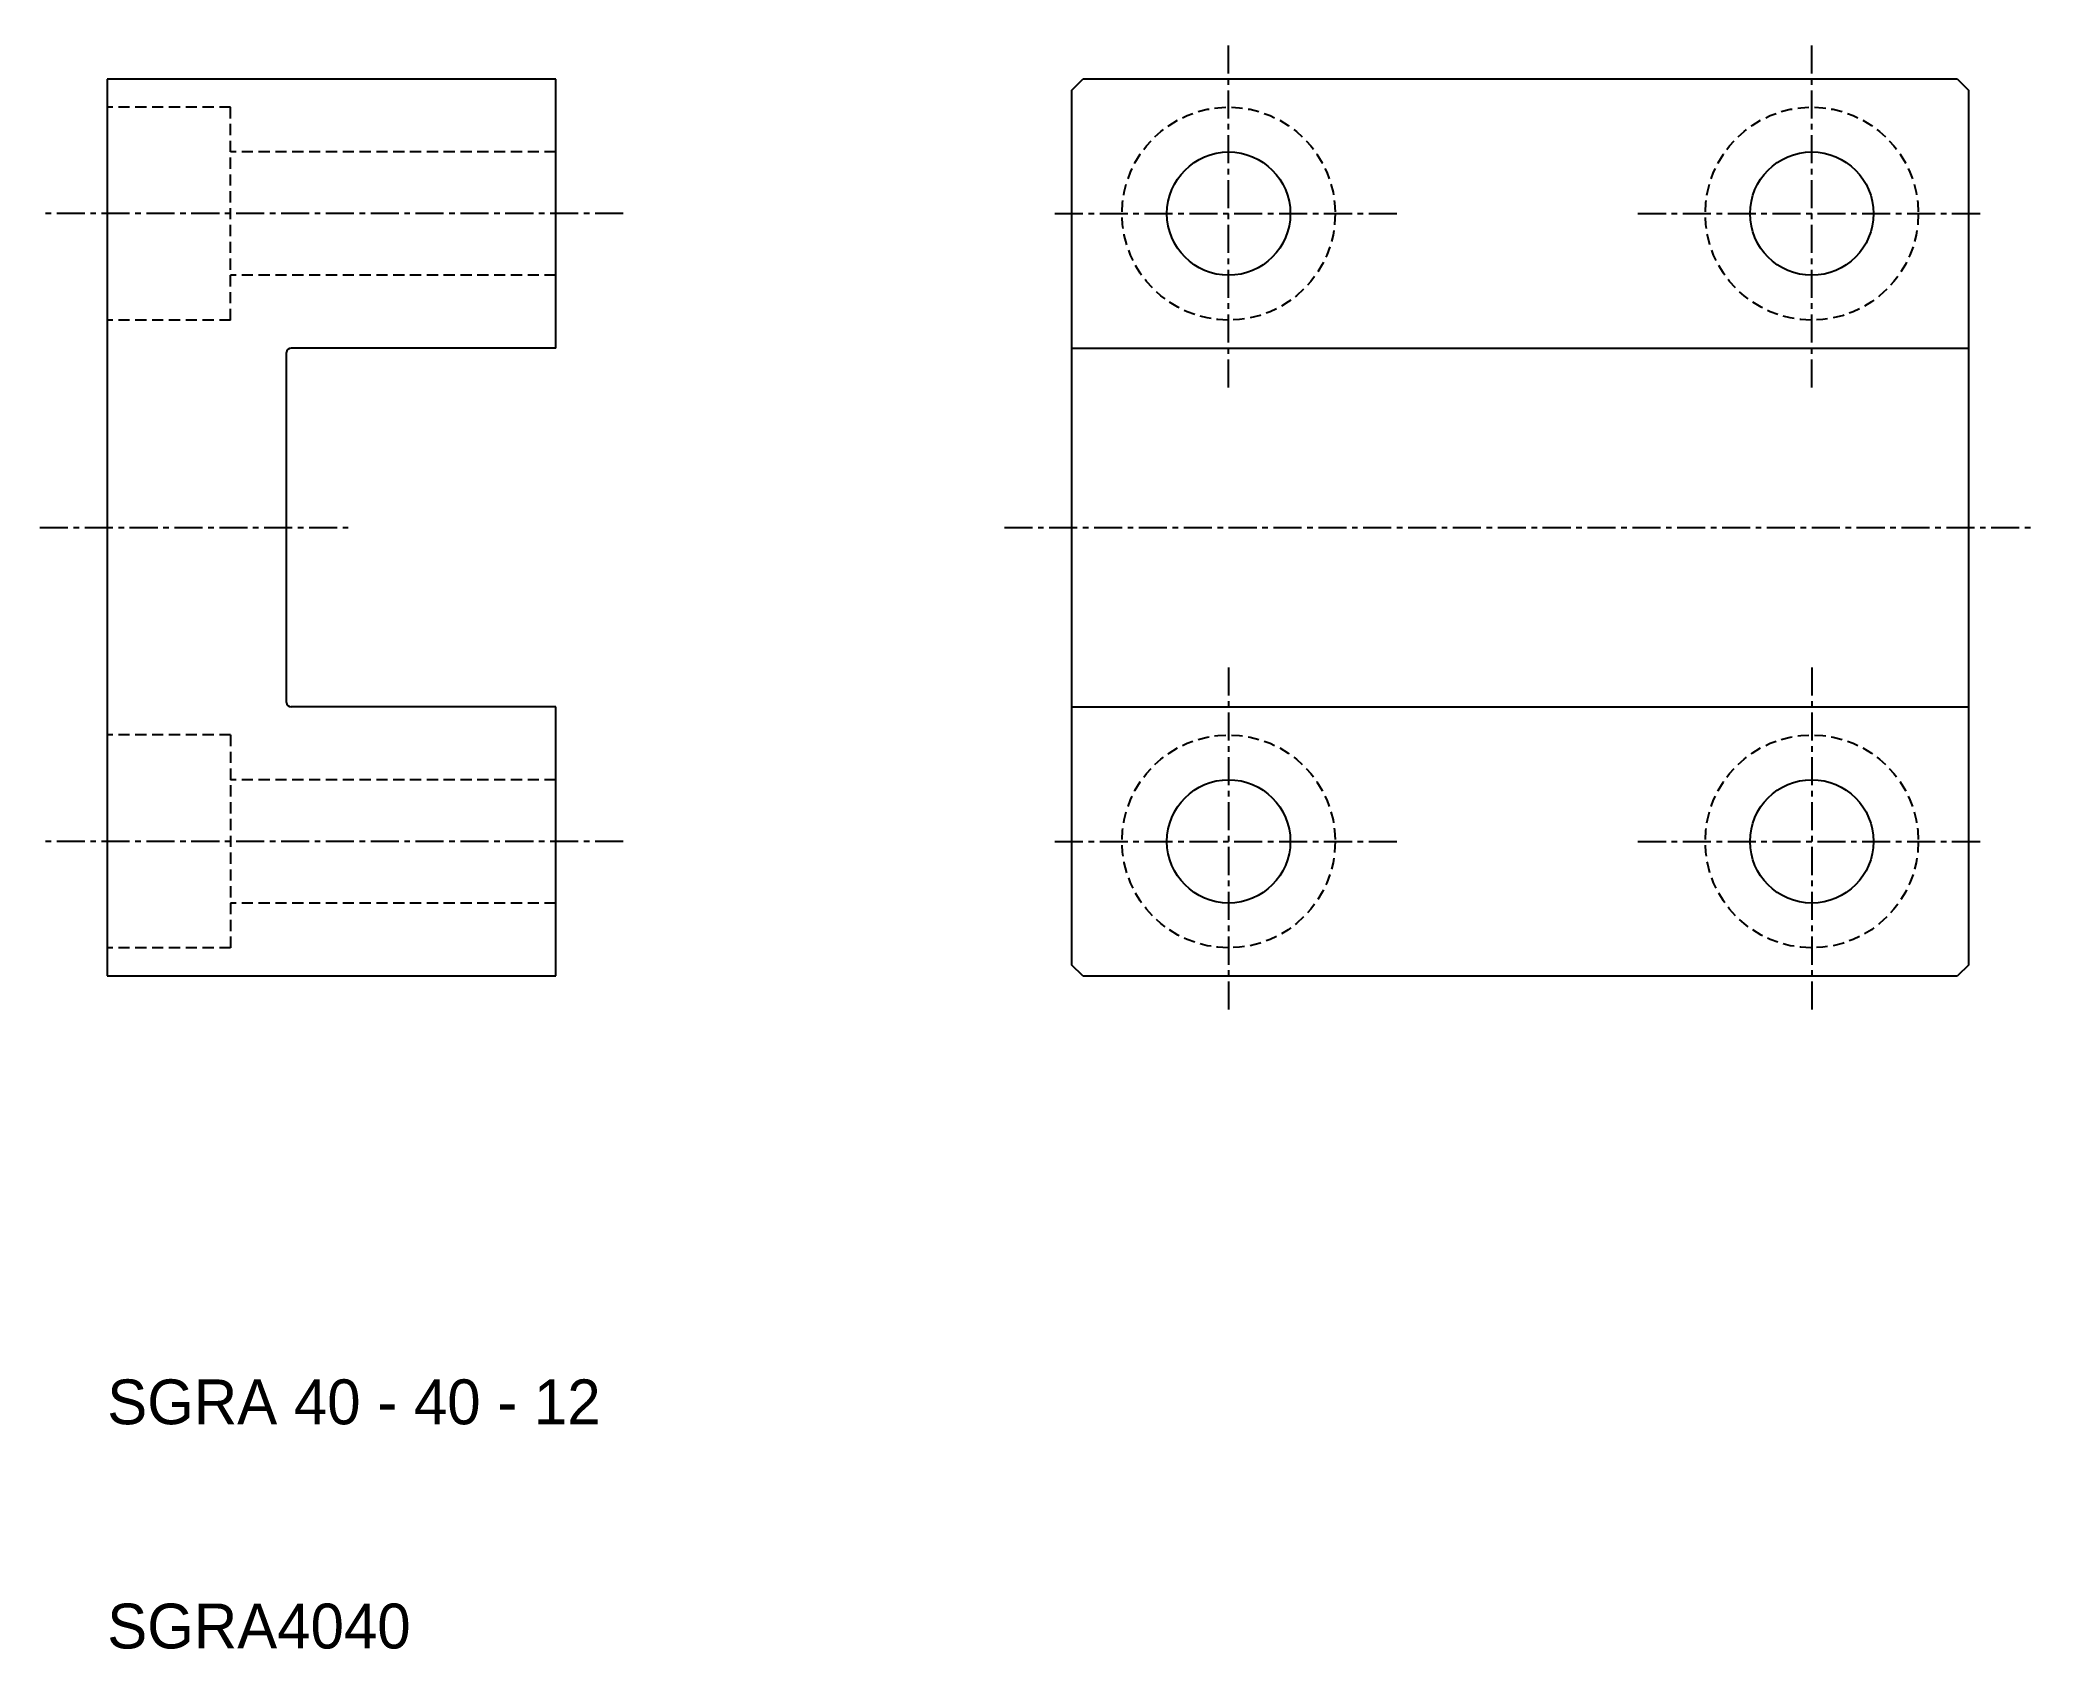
# Model space of a CAD drawing. Extents: x 7 to 96, y 10 to 81.8.
import ezdxf

# ---------------------------------------------------------------- set-up
doc = ezdxf.new("R2010")
doc.units = 0
doc.linetypes.add('CENTER', pattern=[2, 1.25, -0.25, 0.25, -0.25])
doc.linetypes.add('DASHED', pattern=[0.75, 0.5, -0.25])
doc.layers.get('0').update_dxf_attribs({"linetype": 'CONTINUOUS'})
doc.layers.add('CENTER', color=1, linetype='CENTER')

msp = doc.modelspace()

# ---------------------------------------------------------------- linework, layer by layer
at = {"color": 7, "linetype": 'CONTINUOUS'}
for p, q in [((10, 80), (10, 40)), ((30, 80), (10, 80)), ((30, 68), (30, 80)), ((53, 79.5), (53.5, 80)), ((53, 79.5), (53, 40.5)), ((92.5, 80), (53.5, 80)), ((92.5, 80), (93, 79.5)), ((93, 40.5), (93, 79.5)), ((18, 52.2), (18, 67.8)), ((30, 68), (18.2, 68)), ((53, 68), (93, 68)), ((30, 52), (18.2, 52)), ((30, 40), (30, 52)), ((53, 52), (93, 52)), ((53.5, 40), (53, 40.5)), ((93, 40.5), (92.5, 40)), ((10, 40), (30, 40)), ((53.5, 40), (92.5, 40))]:
    msp.add_line(p, q, dxfattribs=at)
at = {"color": 3, "linetype": 'DASHED'}
for p, q in [((15.5, 78.75), (10, 78.75)), ((15.5, 69.25), (15.5, 78.75)), ((30, 76.75), (15.5, 76.75)), ((30, 71.25), (15.5, 71.25)), ((15.5, 69.25), (10, 69.25)), ((15.5, 50.75), (10, 50.75)), ((15.5, 50.75), (15.5, 41.25)), ((30, 48.75), (15.5, 48.75)), ((30, 43.25), (15.5, 43.25)), ((15.5, 41.25), (10, 41.25))]:
    msp.add_line(p, q, dxfattribs=at)
for centre in [(60, 74), (86, 74), (60, 46), (86, 46)]:
    msp.add_circle(centre, 4.75, dxfattribs=at)
at = {"color": 7, "linetype": 'CONTINUOUS'}
for centre in [(60, 74), (86, 74), (60, 46), (86, 46)]:
    msp.add_circle(centre, 2.75, dxfattribs=at)
for centre, start, end in [((18.2, 67.8), 90, 180), ((18.2, 52.2), 180, 270)]:
    msp.add_arc(centre, 0.2, start, end, dxfattribs=at)
at = {"layer": 'CENTER', "color": 1, "linetype": 'CENTER'}
for p, q in [((60, 66.25), (60, 81.75)), ((86, 66.25), (86, 81.75)), ((33, 74), (7, 74)), ((52.25, 74), (67.75, 74)), ((78.25, 74), (93.75, 74)), ((7, 60), (21, 60)), ((50, 60), (96, 60)), ((60, 53.75), (60, 38.25)), ((86, 53.75), (86, 38.25)), ((33, 46), (7, 46)), ((52.25, 46), (67.75, 46)), ((78.25, 46), (93.75, 46))]:
    msp.add_line(p, q, dxfattribs=at)

# ---------------------------------------------------------------- texts
at = {"color": 7, "linetype": 'CONTINUOUS'}
for s, p in [('SGRA 40 - 40 - 12', (10, 20)), ('SGRA4040', (10, 10))]:
    msp.add_text(s, height=2, dxfattribs=at).set_placement(p)

doc.saveas('drawing.dxf')
